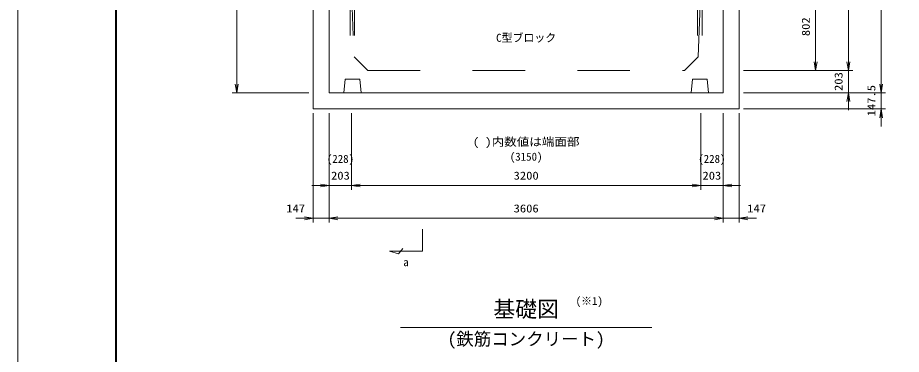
# Model space of a CAD drawing. Units: millimetres at full size. Extents: x 0 to 33600, y -111040 to -87280.
# Drawn here: x 0 to 8090, y -105846 to -102768 of the extents above; entities that cross this region are included whole.
import ezdxf
from ezdxf.enums import TextEntityAlignment as Align

# ---------------------------------------------------------------- set-up
doc = ezdxf.new("R2010")
doc.units = ezdxf.units.MM
doc.header["$LTSCALE"] = 80.0044
doc.linetypes.add('DASHED_SPACED', pattern=[12, 6, -6])
for name, color, linetype, lineweight in [('0_2', 4, 'Continuous', 13), ('Defpoints_5', 5, 'Continuous', 13), ('図枠', 1, 'Continuous', 40), ('寸法', 6, 'Continuous', 13), ('文字', 2, 'Continuous', 13)]:
    doc.layers.add(name, color=color, linetype=linetype, lineweight=lineweight)
doc.styles.add('ＭＳ ゴシック', font='')
doc.styles.get('ＭＳ ゴシック').set_extended_font_data('MS Gothic')

# ---------------------------------------------------------------- blocks, each defined once
blk = doc.blocks.new('open_arrow')
at = {"color": 0, "linetype": 'Continuous', "lineweight": -2}
blk.add_lwpolyline([(7.5, 1.25), (0, 0), (7.5, -1.25)], dxfattribs=at)

msp = doc.modelspace()

# ---------------------------------------------------------------- linework, layer by layer
at = {"layer": '0_2', "linetype": 'DASHED_SPACED'}
for p, q in [((3045, -102450), (3045, -103330)), ((3085, -102450), (3085, -103330)), ((6225, -102450), (6225, -103330)), ((6265, -102450), (6265, -103330))]:
    msp.add_line(p, q, dxfattribs=at)
at = {"layer": '0_2', "color": 7}
msp.add_lwpolyline([(2705, -90482.5), (6605, -90482.5), (6605, -103602.5), (2705, -103602.5)], close=True, dxfattribs=at)
at = {"layer": '0_2', "color": 3}
msp.add_lwpolyline([(2852, -102450), (6458, -102450), (6458, -103455), (2852, -103455)], close=True, dxfattribs=at)
at = {"layer": '0_2', "color": 3, "linetype": 'DASHED_SPACED'}
msp.add_lwpolyline([(3055, -102450), (3080, -103127), (3205, -103252), (6105, -103252), (6230, -103127), (6255, -102450)], dxfattribs=at)
at = {"layer": '0_2', "linetype": 'DASHED_SPACED'}
for points in [[(2985, -103455), (2997.5, -103330), (3132.5, -103330), (3145, -103455)], [(6325, -103455), (6312.5, -103330), (6177.5, -103330), (6165, -103455)]]:
    msp.add_lwpolyline(points, close=True, dxfattribs=at)
at = {"layer": 'Defpoints_5'}
msp.add_lwpolyline([(0, -111040), (33600, -111040), (33600, -87280), (0, -87280)], close=True, dxfattribs=at)
at = {"layer": '図枠'}
msp.add_lwpolyline([(900, -110140), (32700, -110140), (32700, -88180), (900, -88180)], close=True, dxfattribs=at)
at = {"layer": '寸法'}
for p, q in [((7905, -90630), (7905, -103455)), ((7605, -90833), (7605, -103252)), ((2005, -103455), (2005, -101677.5)), ((7305, -102450), (7305, -103252)), ((7605, -103092), (7605, -103615)), ((6645, -103252), (7645, -103252)), ((6645, -103252), (7345, -103252)), ((6645, -103252), (7645, -103252)), ((7905, -103295), (7905, -103762.5)), ((2665, -103455), (1965, -103455)), ((6645, -103455), (7945, -103455)), ((6645, -103455), (7645, -103455)), ((6645, -103455), (7945, -103455)), ((6645, -103602.5), (7945, -103602.5)), ((2705, -103642.5), (2705, -104642.5)), ((2852, -103642.5), (2852, -104642.5)), ((2852, -103642.5), (2852, -104342.5)), ((2852, -103642.5), (2852, -104642.5)), ((3055, -103642.5), (3055, -104342.5)), ((3055, -103642.5), (3055, -104342.5)), ((6255, -103642.5), (6255, -104342.5)), ((6255, -103642.5), (6255, -104342.5)), ((6458, -103642.5), (6458, -104642.5)), ((6458, -103642.5), (6458, -104342.5)), ((6458, -103642.5), (6458, -104642.5)), ((6605, -103642.5), (6605, -104642.5)), ((3215, -104302.5), (2692, -104302.5)), ((3055, -104302.5), (6255, -104302.5)), ((6095, -104302.5), (6618, -104302.5)), ((3012, -104602.5), (2545, -104602.5)), ((6458, -104602.5), (2852, -104602.5)), ((6298, -104602.5), (6765, -104602.5))]:
    msp.add_line(p, q, dxfattribs=at)
msp.add_lwpolyline([(3705, -104702.5), (3705, -104902.5), (3405, -104902.5), (3485, -104927.5), (3525, -104877.5)], dxfattribs=at)
at = {"layer": '文字'}
msp.add_line((5805, -105600), (3505, -105600), dxfattribs=at)

# ---------------------------------------------------------------- block references
at = {"layer": '寸法', "xscale": 10.7, "yscale": 10.7}
for p, rotation in [((7305, -103252), 90), ((7605, -103252), 90), ((7605, -103252), 90), ((2005, -103455), 90), ((7905, -103455), 90), ((7905, -103455), 90), ((7605, -103455), 270), ((7905, -103602.5), 270), ((2852, -104302.5), 180), ((6255, -104302.5), 180), ((6255, -104302.5), 180), ((2705, -104602.5), 180), ((6458, -104602.5), 180), ((6458, -104602.5), 180)]:
    msp.add_blockref('open_arrow', p, dxfattribs=dict(at, rotation=rotation))
for p in [(3055, -104302.5), (3055, -104302.5), (6458, -104302.5), (2852, -104602.5), (2852, -104602.5), (6605, -104602.5)]:
    msp.add_blockref('open_arrow', p, dxfattribs=at)

# ---------------------------------------------------------------- texts
at = {"layer": '寸法', "style": 'ＭＳ ゴシック', "width": 1.15}
for s, p in [('802', (7215, -102851)), ('203', (7515, -103352)), ('147.5', (7815, -103527))]:
    msp.add_text(s, height=73.31, rotation=90, dxfattribs=at).set_placement(p, align=Align.MIDDLE_CENTER)
at = {"layer": '寸法', "color": 3, "style": 'ＭＳ ゴシック', "width": 1.15}
msp.add_text('( )内数値は端面部', height=73.31, dxfattribs=at).set_placement((4655, -103962.5), align=Align.BOTTOM_CENTER)
at = {"layer": '寸法', "color": 3, "style": 'ＭＳ ゴシック'}
for s, p in [('(228)', (2955, -104022.5)), ('(3150)', (4655, -104002.5)), ('(228)', (6355, -104022.5))]:
    msp.add_text(s, height=73.31, dxfattribs=at).set_placement(p, align=Align.TOP_CENTER)
at = {"layer": '寸法', "style": 'ＭＳ ゴシック', "width": 1.15}
for s, p in [('203', (2955, -104212.5)), ('3200', (4655, -104212.5)), ('203', (6355, -104212.5)), ('147', (2545, -104512.5)), ('3606', (4655, -104512.5)), ('147', (6765, -104512.5))]:
    msp.add_text(s, height=73.31, dxfattribs=at).set_placement(p, align=Align.MIDDLE_CENTER)
at = {"layer": '寸法', "color": 3, "style": 'ＭＳ ゴシック'}
msp.add_text('a', height=73.31, dxfattribs=at).set_placement((3555, -105062.5), align=Align.BOTTOM_CENTER)
at = {"layer": '文字', "style": 'ＭＳ ゴシック'}
msp.add_text('C型ブロック', height=73.31, dxfattribs=at).set_placement((4655, -102952), align=Align.MIDDLE_CENTER)
msp.add_text('(※1)', height=73.31, dxfattribs=at).set_placement((5108.09, -105417.43), align=Align.BOTTOM_LEFT)
msp.add_text('基礎図', height=146.6, dxfattribs=at).set_placement((4655, -105360), align=Align.TOP_CENTER)
msp.add_text('(鉄筋コンクリート)', height=117.3, dxfattribs=at).set_placement((4655, -105800), align=Align.BOTTOM_CENTER)

doc.saveas('drawing.dxf')
